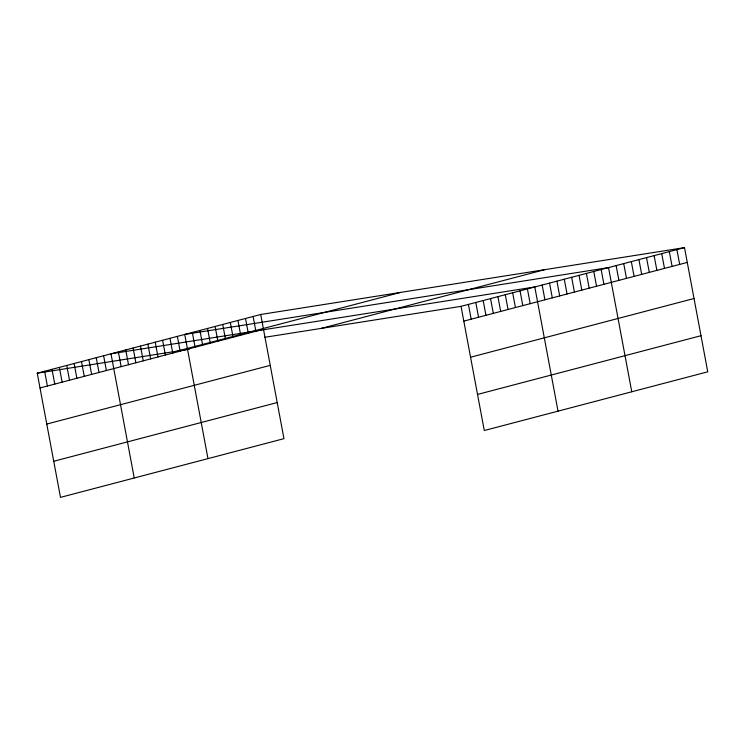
<?xml version="1.0" encoding="UTF-8"?>
<svg xmlns="http://www.w3.org/2000/svg" width="745" height="745" viewBox="0 0 745 745"><rect width="100%" height="100%" fill="white"/><g stroke="black" fill="none" stroke-linecap="round" stroke-linejoin="round"><path stroke-width="1.12" d="M260.713 314.474L283.957 438.656L60.494 497.371L37.25 373.189L260.713 314.474L684.506 247.629L707.75 371.811L484.287 430.526L461.043 306.344L684.506 247.629M177.105 351.128L400.568 292.422M40.016 387.959L263.479 329.253M321.197 328.396L544.66 269.69M46.767 424.063L270.239 365.357M463.809 321.114L687.272 262.408M53.733 461.267L277.196 402.551M470.57 357.218L694.033 298.512M477.526 394.422L700.989 335.706M37.25 373.189L189.109 349.237M264.428 337.355L461.043 306.344M676.916 249.631L679.673 264.401M669.317 251.624L672.083 266.393M661.718 253.617L664.484 268.396M654.119 255.619L656.885 270.388M646.52 257.612L649.286 272.391M638.921 259.605L641.687 274.383M631.322 261.607L634.088 276.376M623.723 263.6L626.489 278.379M616.134 265.592L618.899 280.371M631.769 391.777L608.535 267.595L184.732 334.44L207.976 458.622M601.159 269.532L603.925 284.301M593.784 271.469L596.549 286.238M586.408 273.406L589.174 288.175M579.033 275.343L581.798 290.112M571.657 277.28L574.423 292.049M564.282 279.217L567.047 293.996M556.915 281.154L559.681 295.933M549.54 283.091L552.306 297.87M542.164 285.028L544.93 299.807M558.033 411.147L534.789 286.965L110.996 353.81L134.23 477.992M527.413 288.902L530.179 303.681M520.038 290.839L522.804 305.618M512.662 292.776L515.428 307.555M505.287 294.713L508.053 309.492M497.921 296.65L500.687 311.429M490.545 298.587L493.311 313.366M483.17 300.524L485.936 315.303M475.794 302.461L478.56 317.24M468.419 304.398L471.185 319.177M253.114 316.476L255.88 331.246M245.515 318.469L248.281 333.248M237.925 320.462L240.691 335.241M230.326 322.464L233.092 337.234M222.727 324.457L225.493 339.236M215.128 326.459L217.894 341.229M207.529 328.452L210.295 343.221M199.93 330.445L202.696 345.224M192.331 332.447L195.097 347.217M177.366 336.377L180.132 351.156M169.99 338.314L172.756 353.093M162.615 340.251L165.381 355.03M155.239 342.188L158.005 356.967M147.864 344.125L150.63 358.904M140.488 346.062L143.254 360.841M133.113 347.999L135.879 362.778M125.737 349.936L128.503 364.715M118.371 351.873L121.137 366.652M103.62 355.747L106.386 370.526M96.245 357.684L99.01 372.463M88.869 359.621L91.635 374.4M81.494 361.567L84.26 376.337M74.118 363.504L76.884 378.274M66.743 365.441L69.508 380.211M59.377 367.378L62.142 382.148M52.001 369.315L54.767 384.085M44.626 371.252L47.391 386.022"/></g></svg>
